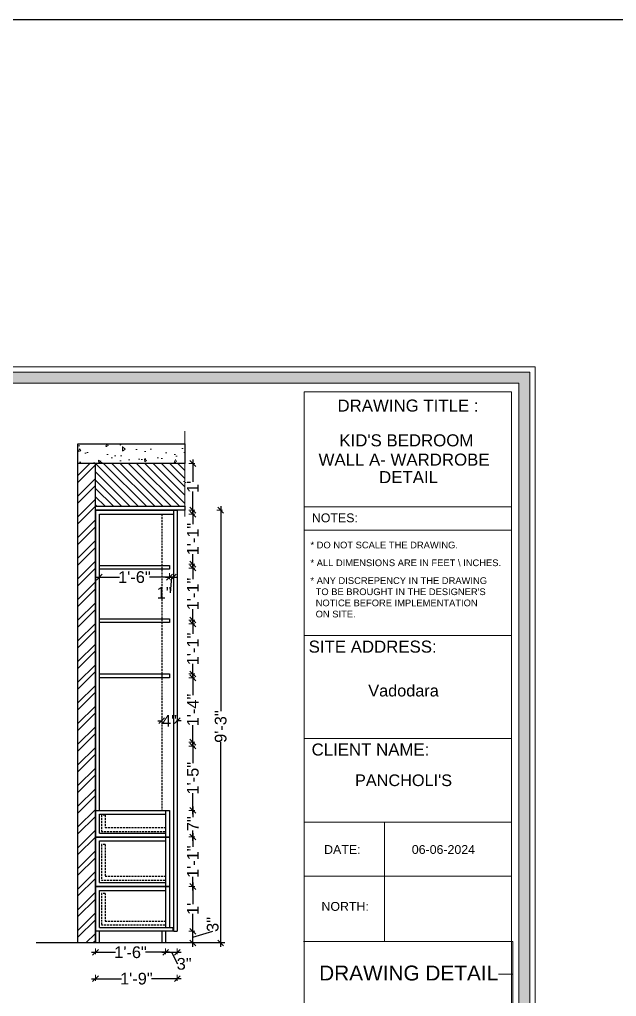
# Model space of a CAD drawing. Header units: millimetres. Extents: x 56222 to 3066687, y -650199 to -121287.
# Drawn here: x 136784.8 to 136937.9, y -182882.6 to -182632 of the extents above; entities that cross this region are included whole.
import ezdxf
from ezdxf.enums import TextEntityAlignment as Align

# ---------------------------------------------------------------- set-up
doc = ezdxf.new("R2010")
doc.units = ezdxf.units.MM
doc.header["$MEASUREMENT"] = 0
doc.header["$PDMODE"] = 35
for name, pattern in [('00-Floor Plan$0$DASHED', [0.75, 0.5, -0.25]), ('DASHED2', [0.375, 0.25, -0.125]), ('DASHEDX2', [1.5, 1, -0.5])]:
    doc.linetypes.add(name, pattern=pattern)
doc.layers.get('Defpoints').update_dxf_attribs({"color": 220})
doc.layers.add('AR HATCH-7', color=7, linetype='Continuous')
for name, color, linetype, lineweight in [('Dimension', 10, 'DASHEDX2', 20), ('FURNITURE', 32, 'Continuous', 9), ('GROUND FLOOR', 7, 'Continuous', 9), ('GROUND FLOOR  ( HATCH )', 251, 'Continuous', 9), ('NAME PLATE', 7, 'Continuous', 25), ('SECTION ( SLAB PLine )', 104, 'Continuous', 30), ('wall', 7, 'Continuous', 30), ('XX~SLAB ( BEAM )~ ( DIM )', 7, 'Continuous', 9)]:
    doc.layers.add(name, color=color, linetype=linetype, lineweight=lineweight)
doc.styles.add('Arial', font='arial.ttf')
doc.dimstyles.new('Archana', dxfattribs={"dimtxt": 3, "dimasz": 1.5, "dimexe": 0.5, "dimexo": 0.5, "dimgap": 0, "dimtad": 0, "dimzin": 0, "dimdsep": 46, "dimlunit": 4, "dimtxsty": 'Arial', "dimblk": 'OBLIQUE', "dimcen": 0, "dimdle": 1, "dimclrd": 1, "dimclre": 1, "dimclrt": 5, "dimadec": 0, "dimazin": 0, "dimtfac": 1, "dimtofl": 0, "dimtmove": 1, "dimatfit": 3, "dimfxl": 1, "dimfxlon": 1, "dimtolj": 1, "dimtzin": 0, "dimlwd": 25, "dimlwe": -1, "dimarcsym": 0})

# ---------------------------------------------------------------- blocks, each defined once
blk = doc.blocks.new('_Oblique')
at = {"layer": 'wall', "color": 0, "lineweight": -2}
blk.add_line((-0.5, -0.5), (0.5, 0.5), dxfattribs=at)
blk = doc.blocks.new('*D732')
at = {"layer": 'Defpoints', "color": 0, "lineweight": 30, "transparency": 16777216}
for p in [(136805.25, -182772.69), (136823.25, -182772.69), (136823.25, -182775.03)]:
    blk.add_point(p, dxfattribs=at)
at = {"layer": 'GROUND FLOOR', "color": 1, "lineweight": 25, "transparency": 16777216}
for p, q in [((136804.25, -182775.03), (136810.41, -182775.03)), ((136824.25, -182775.03), (136818.1, -182775.03))]:
    blk.add_line(p, q, dxfattribs=at)
at = {"layer": 'GROUND FLOOR', "color": 1, "transparency": 16777216}
for p, q in [((136805.25, -182774.03), (136805.25, -182775.53)), ((136823.25, -182774.03), (136823.25, -182775.53))]:
    blk.add_line(p, q, dxfattribs=at)
at = {"layer": 'GROUND FLOOR', "color": 1, "lineweight": 25, "transparency": 16777216, "xscale": 1.5, "yscale": 1.5, "zscale": 1.5, "rotation": 180}
blk.add_blockref('_Oblique', (136805.25, -182775.03), dxfattribs=at)
at = {"layer": 'GROUND FLOOR', "color": 1, "lineweight": 25, "transparency": 16777216, "xscale": 1.5, "yscale": 1.5, "zscale": 1.5}
blk.add_blockref('_Oblique', (136823.25, -182775.03), dxfattribs=at)
at = {"layer": 'GROUND FLOOR', "color": 5, "lineweight": 30, "transparency": 16777216, "insert": (136814.25, -182775.03), "char_height": 3, "attachment_point": 5, "style": 'Arial'}
blk.add_mtext('\\A1;1\'-6"', dxfattribs=at)
blk = doc.blocks.new('*D733')
at = {"layer": 'Defpoints', "color": 0, "lineweight": 30, "transparency": 16777216}
for p in [(136823.25, -182772.69), (136824.25, -182772.69), (136824.25, -182775.03)]:
    blk.add_point(p, dxfattribs=at)
at = {"layer": 'GROUND FLOOR', "color": 1, "lineweight": 25, "transparency": 16777216}
for p, q in [((136822.25, -182775.03), (136825.25, -182775.03)), ((136823.75, -182775.03), (136823.46, -182779.04))]:
    blk.add_line(p, q, dxfattribs=at)
at = {"layer": 'GROUND FLOOR', "color": 1, "transparency": 16777216}
for p, q in [((136823.25, -182774.03), (136823.25, -182775.53)), ((136824.25, -182774.03), (136824.25, -182775.53))]:
    blk.add_line(p, q, dxfattribs=at)
at = {"layer": 'GROUND FLOOR', "color": 1, "lineweight": 25, "transparency": 16777216, "xscale": 1.5, "yscale": 1.5, "zscale": 1.5, "rotation": 180}
blk.add_blockref('_Oblique', (136823.25, -182775.03), dxfattribs=at)
at = {"layer": 'GROUND FLOOR', "color": 1, "lineweight": 25, "transparency": 16777216, "xscale": 1.5, "yscale": 1.5, "zscale": 1.5}
blk.add_blockref('_Oblique', (136824.25, -182775.03), dxfattribs=at)
at = {"layer": 'GROUND FLOOR', "color": 5, "lineweight": 30, "transparency": 16777216, "insert": (136821.88, -182779.04), "char_height": 3, "attachment_point": 5, "style": 'Arial'}
blk.add_mtext('\\A1;1"', dxfattribs=at)
blk = doc.blocks.new('*D734')
at = {"layer": 'Defpoints', "color": 0, "lineweight": 30, "transparency": 16777216}
for p in [(136825.25, -182865.85), (136829.24, -182865.85), (136825.29, -182868.85)]:
    blk.add_point(p, dxfattribs=at)
at = {"layer": 'GROUND FLOOR', "color": 1, "lineweight": 25, "transparency": 16777216}
for p, q in [((136829.24, -182869.85), (136829.24, -182864.85)), ((136829.24, -182867.35), (136834.34, -182865.83))]:
    blk.add_line(p, q, dxfattribs=at)
at = {"layer": 'GROUND FLOOR', "color": 1, "transparency": 16777216}
for p, q in [((136828.24, -182865.85), (136829.74, -182865.85)), ((136828.24, -182868.85), (136829.74, -182868.85))]:
    blk.add_line(p, q, dxfattribs=at)
at = {"layer": 'GROUND FLOOR', "color": 1, "lineweight": 25, "transparency": 16777216, "xscale": 1.5, "yscale": 1.5, "zscale": 1.5}
for p, rotation in [((136829.24, -182865.85), 90), ((136829.24, -182868.85), 270)]:
    blk.add_blockref('_Oblique', p, dxfattribs=dict(at, rotation=rotation))
at = {"layer": 'GROUND FLOOR', "color": 5, "lineweight": 30, "transparency": 16777216, "insert": (136834.34, -182864.1), "char_height": 3, "attachment_point": 5, "rotation": 90, "style": 'Arial'}
blk.add_mtext('\\A1;3"', dxfattribs=at)
blk = doc.blocks.new('*D735')
at = {"layer": 'Defpoints', "color": 0, "lineweight": 30, "transparency": 16777216}
for p in [(136825.25, -182865.85), (136822.25, -182868.85), (136825.25, -182871.24)]:
    blk.add_point(p, dxfattribs=at)
at = {"layer": 'GROUND FLOOR', "color": 1, "transparency": 16777216}
for p, q in [((136822.25, -182870.24), (136822.25, -182871.74)), ((136825.25, -182870.24), (136825.25, -182871.74))]:
    blk.add_line(p, q, dxfattribs=at)
at = {"layer": 'GROUND FLOOR', "color": 1, "lineweight": 25, "transparency": 16777216}
for p, q in [((136821.25, -182871.24), (136826.25, -182871.24)), ((136823.75, -182871.24), (136825.28, -182874.22))]:
    blk.add_line(p, q, dxfattribs=at)
at = {"layer": 'GROUND FLOOR', "color": 1, "lineweight": 25, "transparency": 16777216, "xscale": 1.5, "yscale": 1.5, "zscale": 1.5, "rotation": 180}
blk.add_blockref('_Oblique', (136822.25, -182871.24), dxfattribs=at)
at = {"layer": 'GROUND FLOOR', "color": 1, "lineweight": 25, "transparency": 16777216, "xscale": 1.5, "yscale": 1.5, "zscale": 1.5}
blk.add_blockref('_Oblique', (136825.25, -182871.24), dxfattribs=at)
at = {"layer": 'GROUND FLOOR', "color": 5, "lineweight": 30, "transparency": 16777216, "insert": (136827.01, -182874.22), "char_height": 3, "attachment_point": 5, "style": 'Arial'}
blk.add_mtext('\\A1;3"', dxfattribs=at)
blk = doc.blocks.new('*D727')
at = {"layer": 'Defpoints', "color": 0, "lineweight": 30, "transparency": 16777216}
for p in [(136804.25, -182868.85), (136822.25, -182868.85), (136804.25, -182871.24)]:
    blk.add_point(p, dxfattribs=at)
at = {"layer": 'GROUND FLOOR', "color": 1, "transparency": 16777216}
for p, q in [((136804.25, -182870.24), (136804.25, -182871.74)), ((136822.25, -182870.24), (136822.25, -182871.74))]:
    blk.add_line(p, q, dxfattribs=at)
at = {"layer": 'GROUND FLOOR', "color": 1, "lineweight": 25, "transparency": 16777216}
for p, q in [((136803.25, -182871.24), (136809.41, -182871.24)), ((136823.25, -182871.24), (136817.1, -182871.24))]:
    blk.add_line(p, q, dxfattribs=at)
at = {"layer": 'GROUND FLOOR', "color": 1, "lineweight": 25, "transparency": 16777216, "xscale": 1.5, "yscale": 1.5, "zscale": 1.5, "rotation": 180}
blk.add_blockref('_Oblique', (136804.25, -182871.24), dxfattribs=at)
at = {"layer": 'GROUND FLOOR', "color": 1, "lineweight": 25, "transparency": 16777216, "xscale": 1.5, "yscale": 1.5, "zscale": 1.5}
blk.add_blockref('_Oblique', (136822.25, -182871.24), dxfattribs=at)
at = {"layer": 'GROUND FLOOR', "color": 5, "lineweight": 30, "transparency": 16777216, "insert": (136813.25, -182871.24), "char_height": 3, "attachment_point": 5, "style": 'Arial'}
blk.add_mtext('\\A1;1\'-6"', dxfattribs=at)
blk = doc.blocks.new('*D728')
at = {"layer": 'Defpoints', "color": 0, "lineweight": 30, "transparency": 16777216}
for p in [(136823.25, -182854.35), (136829.24, -182854.35), (136825.25, -182865.85)]:
    blk.add_point(p, dxfattribs=at)
at = {"layer": 'GROUND FLOOR', "color": 1, "transparency": 16777216}
for p, q in [((136828.24, -182854.35), (136829.74, -182854.35)), ((136828.24, -182865.85), (136829.74, -182865.85))]:
    blk.add_line(p, q, dxfattribs=at)
at = {"layer": 'GROUND FLOOR', "color": 1, "lineweight": 25, "transparency": 16777216}
for p, q in [((136829.24, -182853.35), (136829.24, -182858.87)), ((136829.24, -182866.85), (136829.24, -182861.34))]:
    blk.add_line(p, q, dxfattribs=at)
at = {"layer": 'GROUND FLOOR', "color": 1, "lineweight": 25, "transparency": 16777216, "xscale": 1.5, "yscale": 1.5, "zscale": 1.5}
for p, rotation in [((136829.24, -182854.35), 90), ((136829.24, -182865.85), 270)]:
    blk.add_blockref('_Oblique', p, dxfattribs=dict(at, rotation=rotation))
at = {"layer": 'GROUND FLOOR', "color": 5, "lineweight": 30, "transparency": 16777216, "insert": (136829.24, -182860.1), "char_height": 3, "attachment_point": 5, "rotation": 90, "style": 'Arial'}
blk.add_mtext("\\A1;1'", dxfattribs=at)
blk = doc.blocks.new('*D729')
at = {"layer": 'Defpoints', "color": 0, "lineweight": 30, "transparency": 16777216}
for p in [(136823.25, -182841.67), (136829.24, -182841.67), (136823.25, -182854.35)]:
    blk.add_point(p, dxfattribs=at)
at = {"layer": 'GROUND FLOOR', "color": 1, "transparency": 16777216}
for p, q in [((136828.24, -182841.67), (136829.74, -182841.67)), ((136828.24, -182854.35), (136829.74, -182854.35))]:
    blk.add_line(p, q, dxfattribs=at)
at = {"layer": 'GROUND FLOOR', "color": 1, "lineweight": 25, "transparency": 16777216}
for p, q in [((136829.24, -182840.67), (136829.24, -182844.17)), ((136829.24, -182855.35), (136829.24, -182851.86))]:
    blk.add_line(p, q, dxfattribs=at)
at = {"layer": 'GROUND FLOOR', "color": 1, "lineweight": 25, "transparency": 16777216, "xscale": 1.5, "yscale": 1.5, "zscale": 1.5}
for p, rotation in [((136829.24, -182841.67), 90), ((136829.24, -182854.35), 270)]:
    blk.add_blockref('_Oblique', p, dxfattribs=dict(at, rotation=rotation))
at = {"layer": 'GROUND FLOOR', "color": 5, "lineweight": 30, "transparency": 16777216, "insert": (136829.24, -182848.01), "char_height": 3, "attachment_point": 5, "rotation": 90, "style": 'Arial'}
blk.add_mtext('\\A1;1\'-1"', dxfattribs=at)
blk = doc.blocks.new('*D730')
at = {"layer": 'Defpoints', "color": 0, "lineweight": 30, "transparency": 16777216}
for p in [(136823.25, -182834.85), (136829.24, -182834.85), (136823.25, -182841.67)]:
    blk.add_point(p, dxfattribs=at)
at = {"layer": 'GROUND FLOOR', "color": 1, "transparency": 16777216}
for p, q in [((136828.24, -182834.85), (136829.74, -182834.85)), ((136828.24, -182841.67), (136829.74, -182841.67))]:
    blk.add_line(p, q, dxfattribs=at)
at = {"layer": 'GROUND FLOOR', "color": 1, "lineweight": 25, "transparency": 16777216}
for p, q in [((136829.24, -182833.85), (136829.24, -182836.55)), ((136829.24, -182842.67), (136829.24, -182839.98))]:
    blk.add_line(p, q, dxfattribs=at)
at = {"layer": 'GROUND FLOOR', "color": 1, "lineweight": 25, "transparency": 16777216, "xscale": 1.5, "yscale": 1.5, "zscale": 1.5}
for p, rotation in [((136829.24, -182834.85), 90), ((136829.24, -182841.67), 270)]:
    blk.add_blockref('_Oblique', p, dxfattribs=dict(at, rotation=rotation))
at = {"layer": 'GROUND FLOOR', "color": 5, "lineweight": 30, "transparency": 16777216, "insert": (136829.24, -182838.26), "char_height": 3, "attachment_point": 5, "rotation": 90, "style": 'Arial'}
blk.add_mtext('\\A1;7"', dxfattribs=at)
blk = doc.blocks.new('*D731')
at = {"layer": 'Defpoints', "color": 0, "lineweight": 30, "transparency": 16777216}
for p in [(136823.25, -182818.35), (136829.24, -182818.35), (136823.25, -182834.85)]:
    blk.add_point(p, dxfattribs=at)
at = {"layer": 'GROUND FLOOR', "color": 1, "lineweight": 25, "transparency": 16777216}
for p, q in [((136829.24, -182817.35), (136829.24, -182822.76)), ((136829.24, -182835.85), (136829.24, -182830.45))]:
    blk.add_line(p, q, dxfattribs=at)
at = {"layer": 'GROUND FLOOR', "color": 1, "transparency": 16777216}
for p, q in [((136828.24, -182818.35), (136829.74, -182818.35)), ((136828.24, -182834.85), (136829.74, -182834.85))]:
    blk.add_line(p, q, dxfattribs=at)
at = {"layer": 'GROUND FLOOR', "color": 1, "lineweight": 25, "transparency": 16777216, "xscale": 1.5, "yscale": 1.5, "zscale": 1.5}
for p, rotation in [((136829.24, -182818.35), 90), ((136829.24, -182834.85), 270)]:
    blk.add_blockref('_Oblique', p, dxfattribs=dict(at, rotation=rotation))
at = {"layer": 'GROUND FLOOR', "color": 5, "lineweight": 30, "transparency": 16777216, "insert": (136829.24, -182826.6), "char_height": 3, "attachment_point": 5, "rotation": 90, "style": 'Arial'}
blk.add_mtext('\\A1;1\'-5"', dxfattribs=at)
blk = doc.blocks.new('*D722')
at = {"layer": 'Defpoints', "color": 0, "lineweight": 30, "transparency": 16777216}
for p in [(136823.25, -182800.85), (136829.24, -182800.85), (136823.25, -182817.35)]:
    blk.add_point(p, dxfattribs=at)
at = {"layer": 'GROUND FLOOR', "color": 1, "lineweight": 25, "transparency": 16777216}
for p, q in [((136829.24, -182799.85), (136829.24, -182805.26)), ((136829.24, -182818.35), (136829.24, -182812.95))]:
    blk.add_line(p, q, dxfattribs=at)
at = {"layer": 'GROUND FLOOR', "color": 1, "transparency": 16777216}
for p, q in [((136828.24, -182800.85), (136829.74, -182800.85)), ((136828.24, -182817.35), (136829.74, -182817.35))]:
    blk.add_line(p, q, dxfattribs=at)
at = {"layer": 'GROUND FLOOR', "color": 1, "lineweight": 25, "transparency": 16777216, "xscale": 1.5, "yscale": 1.5, "zscale": 1.5}
for p, rotation in [((136829.24, -182800.85), 90), ((136829.24, -182817.35), 270)]:
    blk.add_blockref('_Oblique', p, dxfattribs=dict(at, rotation=rotation))
at = {"layer": 'GROUND FLOOR', "color": 5, "lineweight": 30, "transparency": 16777216, "insert": (136829.24, -182809.1), "char_height": 3, "attachment_point": 5, "rotation": 90, "style": 'Arial'}
blk.add_mtext('\\A1;1\'-4"', dxfattribs=at)
blk = doc.blocks.new('*D723')
at = {"layer": 'Defpoints', "color": 0, "lineweight": 30, "transparency": 16777216}
for p in [(136823.25, -182787.02), (136829.24, -182787.02), (136823.25, -182799.85)]:
    blk.add_point(p, dxfattribs=at)
at = {"layer": 'GROUND FLOOR', "color": 1, "transparency": 16777216}
for p, q in [((136828.24, -182787.02), (136829.74, -182787.02)), ((136828.24, -182799.85), (136829.74, -182799.85))]:
    blk.add_line(p, q, dxfattribs=at)
at = {"layer": 'GROUND FLOOR', "color": 1, "lineweight": 25, "transparency": 16777216}
for p, q in [((136829.24, -182786.02), (136829.24, -182789.59)), ((136829.24, -182800.85), (136829.24, -182797.28))]:
    blk.add_line(p, q, dxfattribs=at)
at = {"layer": 'GROUND FLOOR', "color": 1, "lineweight": 25, "transparency": 16777216, "xscale": 1.5, "yscale": 1.5, "zscale": 1.5}
for p, rotation in [((136829.24, -182787.02), 90), ((136829.24, -182799.85), 270)]:
    blk.add_blockref('_Oblique', p, dxfattribs=dict(at, rotation=rotation))
at = {"layer": 'GROUND FLOOR', "color": 5, "lineweight": 30, "transparency": 16777216, "insert": (136829.24, -182793.44), "char_height": 3, "attachment_point": 5, "rotation": 90, "style": 'Arial'}
blk.add_mtext('\\A1;1\'-1"', dxfattribs=at)
blk = doc.blocks.new('*D724')
at = {"layer": 'Defpoints', "color": 0, "lineweight": 30, "transparency": 16777216}
for p in [(136823.25, -182772.69), (136829.24, -182772.69), (136823.25, -182786.02)]:
    blk.add_point(p, dxfattribs=at)
at = {"layer": 'GROUND FLOOR', "color": 1, "transparency": 16777216}
for p, q in [((136828.24, -182772.69), (136829.74, -182772.69)), ((136828.24, -182786.02), (136829.74, -182786.02))]:
    blk.add_line(p, q, dxfattribs=at)
at = {"layer": 'GROUND FLOOR', "color": 1, "lineweight": 25, "transparency": 16777216}
for p, q in [((136829.24, -182771.69), (136829.24, -182775.51)), ((136829.24, -182787.02), (136829.24, -182783.2))]:
    blk.add_line(p, q, dxfattribs=at)
at = {"layer": 'GROUND FLOOR', "color": 1, "lineweight": 25, "transparency": 16777216, "xscale": 1.5, "yscale": 1.5, "zscale": 1.5}
for p, rotation in [((136829.24, -182772.69), 90), ((136829.24, -182786.02), 270)]:
    blk.add_blockref('_Oblique', p, dxfattribs=dict(at, rotation=rotation))
at = {"layer": 'GROUND FLOOR', "color": 5, "lineweight": 30, "transparency": 16777216, "insert": (136829.24, -182779.35), "char_height": 3, "attachment_point": 5, "rotation": 90, "style": 'Arial'}
blk.add_mtext('\\A1;1\'-1"', dxfattribs=at)
blk = doc.blocks.new('*D725')
at = {"layer": 'Defpoints', "color": 0, "lineweight": 30, "transparency": 16777216}
for p in [(136823.25, -182758.86), (136829.24, -182758.86), (136823.25, -182771.69)]:
    blk.add_point(p, dxfattribs=at)
at = {"layer": 'GROUND FLOOR', "color": 1, "transparency": 16777216}
for p, q in [((136828.24, -182758.86), (136829.74, -182758.86)), ((136828.24, -182771.69), (136829.74, -182771.69))]:
    blk.add_line(p, q, dxfattribs=at)
at = {"layer": 'GROUND FLOOR', "color": 1, "lineweight": 25, "transparency": 16777216}
for p, q in [((136829.24, -182757.86), (136829.24, -182761.43)), ((136829.24, -182772.69), (136829.24, -182769.12))]:
    blk.add_line(p, q, dxfattribs=at)
at = {"layer": 'GROUND FLOOR', "color": 1, "lineweight": 25, "transparency": 16777216, "xscale": 1.5, "yscale": 1.5, "zscale": 1.5}
for p, rotation in [((136829.24, -182758.86), 90), ((136829.24, -182771.69), 270)]:
    blk.add_blockref('_Oblique', p, dxfattribs=dict(at, rotation=rotation))
at = {"layer": 'GROUND FLOOR', "color": 5, "lineweight": 30, "transparency": 16777216, "insert": (136829.24, -182765.27), "char_height": 3, "attachment_point": 5, "rotation": 90, "style": 'Arial'}
blk.add_mtext('\\A1;1\'-1"', dxfattribs=at)
blk = doc.blocks.new('*D726')
at = {"layer": 'Defpoints', "color": 0, "lineweight": 30, "transparency": 16777216}
for p in [(136825.25, -182745.86), (136829.24, -182745.86), (136825.25, -182757.86)]:
    blk.add_point(p, dxfattribs=at)
at = {"layer": 'GROUND FLOOR', "color": 1, "lineweight": 25, "transparency": 16777216}
for p, q in [((136829.24, -182744.86), (136829.24, -182750.62)), ((136829.24, -182758.86), (136829.24, -182753.09))]:
    blk.add_line(p, q, dxfattribs=at)
at = {"layer": 'GROUND FLOOR', "color": 1, "transparency": 16777216}
for p, q in [((136828.24, -182745.86), (136829.74, -182745.86)), ((136828.24, -182757.86), (136829.74, -182757.86))]:
    blk.add_line(p, q, dxfattribs=at)
at = {"layer": 'GROUND FLOOR', "color": 1, "lineweight": 25, "transparency": 16777216, "xscale": 1.5, "yscale": 1.5, "zscale": 1.5}
for p, rotation in [((136829.24, -182745.86), 90), ((136829.24, -182757.86), 270)]:
    blk.add_blockref('_Oblique', p, dxfattribs=dict(at, rotation=rotation))
at = {"layer": 'GROUND FLOOR', "color": 5, "lineweight": 30, "transparency": 16777216, "insert": (136829.24, -182751.86), "char_height": 3, "attachment_point": 5, "rotation": 90, "style": 'Arial'}
blk.add_mtext("\\A1;1'", dxfattribs=at)
blk = doc.blocks.new('*D720')
at = {"layer": 'Defpoints', "color": 0, "lineweight": 30, "transparency": 16777216}
for p in [(136825.25, -182757.86), (136825.25, -182868.85), (136836.39, -182868.85)]:
    blk.add_point(p, dxfattribs=at)
at = {"layer": 'GROUND FLOOR', "color": 1, "lineweight": 25, "transparency": 16777216}
for p, q in [((136836.39, -182756.86), (136836.39, -182809.37)), ((136836.39, -182869.85), (136836.39, -182817.34))]:
    blk.add_line(p, q, dxfattribs=at)
at = {"layer": 'GROUND FLOOR', "color": 1, "transparency": 16777216}
for p, q in [((136835.39, -182757.86), (136836.89, -182757.86)), ((136835.39, -182868.85), (136836.89, -182868.85))]:
    blk.add_line(p, q, dxfattribs=at)
at = {"layer": 'GROUND FLOOR', "color": 1, "lineweight": 25, "transparency": 16777216, "xscale": 1.5, "yscale": 1.5, "zscale": 1.5}
for p, rotation in [((136836.39, -182757.86), 90), ((136836.39, -182868.85), 270)]:
    blk.add_blockref('_Oblique', p, dxfattribs=dict(at, rotation=rotation))
at = {"layer": 'GROUND FLOOR', "color": 5, "lineweight": 30, "transparency": 16777216, "insert": (136836.39, -182813.35), "char_height": 3, "attachment_point": 5, "rotation": 90, "style": 'Arial'}
blk.add_mtext('\\A1;9\'-3"', dxfattribs=at)
blk = doc.blocks.new('*D721')
at = {"layer": 'Defpoints', "color": 0, "lineweight": 30, "transparency": 16777216}
for p in [(136825.25, -182865.85), (136804.25, -182868.85), (136825.25, -182878.02)]:
    blk.add_point(p, dxfattribs=at)
at = {"layer": 'GROUND FLOOR', "color": 1, "lineweight": 25, "transparency": 16777216}
for p, q in [((136803.25, -182878.02), (136810.91, -182878.02)), ((136826.25, -182878.02), (136818.6, -182878.02))]:
    blk.add_line(p, q, dxfattribs=at)
at = {"layer": 'GROUND FLOOR', "color": 1, "transparency": 16777216}
for p, q in [((136804.25, -182877.02), (136804.25, -182878.52)), ((136825.25, -182877.02), (136825.25, -182878.52))]:
    blk.add_line(p, q, dxfattribs=at)
at = {"layer": 'GROUND FLOOR', "color": 1, "lineweight": 25, "transparency": 16777216, "xscale": 1.5, "yscale": 1.5, "zscale": 1.5, "rotation": 180}
blk.add_blockref('_Oblique', (136804.25, -182878.02), dxfattribs=at)
at = {"layer": 'GROUND FLOOR', "color": 1, "lineweight": 25, "transparency": 16777216, "xscale": 1.5, "yscale": 1.5, "zscale": 1.5}
blk.add_blockref('_Oblique', (136825.25, -182878.02), dxfattribs=at)
at = {"layer": 'GROUND FLOOR', "color": 5, "lineweight": 30, "transparency": 16777216, "insert": (136814.75, -182878.02), "char_height": 3, "attachment_point": 5, "style": 'Arial'}
blk.add_mtext('\\A1;1\'-9"', dxfattribs=at)
blk = doc.blocks.new('*D881')
at = {"layer": 'Defpoints', "color": 0, "lineweight": 30, "transparency": 16777216}
for p in [(136821.25, -182808.53), (136825.25, -182808.53), (136825.25, -182811.85)]:
    blk.add_point(p, dxfattribs=at)
at = {"layer": 'FURNITURE', "color": 1, "lineweight": 25, "transparency": 16777216}
for p, q in [((136820.25, -182811.85), (136821.47, -182811.85)), ((136826.25, -182811.85), (136825.04, -182811.85))]:
    blk.add_line(p, q, dxfattribs=at)
at = {"layer": 'FURNITURE', "color": 1, "transparency": 16777216}
for p, q in [((136821.25, -182810.85), (136821.25, -182812.35)), ((136825.25, -182810.85), (136825.25, -182812.35))]:
    blk.add_line(p, q, dxfattribs=at)
at = {"layer": 'FURNITURE', "color": 1, "lineweight": 25, "transparency": 16777216, "xscale": 1.5, "yscale": 1.5, "zscale": 1.5, "rotation": 180}
blk.add_blockref('_Oblique', (136821.25, -182811.85), dxfattribs=at)
at = {"layer": 'FURNITURE', "color": 1, "lineweight": 25, "transparency": 16777216, "xscale": 1.5, "yscale": 1.5, "zscale": 1.5}
blk.add_blockref('_Oblique', (136825.25, -182811.85), dxfattribs=at)
at = {"layer": 'FURNITURE', "color": 5, "lineweight": 30, "transparency": 16777216, "insert": (136823.25, -182811.85), "char_height": 3, "attachment_point": 5, "style": 'Arial'}
blk.add_mtext('\\A1;4"', dxfattribs=at)

msp = doc.modelspace()

# ---------------------------------------------------------------- hatches: boundary and pattern name
at = {"layer": 'AR HATCH-7', "lineweight": 15, "true_color": 0x939598}
h = msp.add_hatch(dxfattribs=at)
h.set_pattern_fill('AR-CONC', color=252, angle=45)
h.set_pattern_definition([(95, (-105.8617, 993.614), (5.51551999, 4.62807079), [0.75, -8.25]), (40, (-105.862, 993.614), (-6.29992167, 4.3376815), [0.6, -6.6]), (145.4514445, (-105.402, 993.9994), (-0.78440164, 8.96575221), [0.63740192, -7.01142112]), (91.1842, (-107.276, 995.028), (8.71693388, 6.37613776), [1.125, -12.375]), (141.6356355, (-106.549, 995.559), (-0.2790007, 13.4971167), [0.9561034, -10.5171376]), (36.184164, (-107.276, 995.028), (-0.2790007, 13.4971167), [0.9, -9.9]), (66, (-106.215, 995.3815), (7.06771572, 1.37382476), [0.75, -8.25]), (11, (-106.215, 995.3815), (-3.40708593, 6.84808435), [0.6, -6.6]), (116.4514447, (-105.626, 995.496), (3.66062975, 8.22190906), [0.6374019, -7.01142112]), (82.5, (-105.8617, 993.6137), (-2.267931853, 2.439898176), [0, -6.52, 0, -6.7, 0, -6.625]), (52.5, (-105.8617, 993.6137), (-0.92872942, 4.6490945), [0, -3.82, 0, -6.37, 0, -2.525]), (12.5, (-107.4385, 992.037), (3.934181673, 3.615207618), [0, -2.5, 0, -7.8, 0, -10.35]), (2.5, (-108.1456, 991.33), (3.41589983, 4.83159807), [0, -3.25, 0, -5.18, 0, -7.35])])
h.paths.add_polyline_path([(136827.21, -182740.855), (136799.753, -182740.855), (136799.753, -182745.855), (136827.21, -182745.855)])
h = msp.add_hatch(dxfattribs=at)
h.set_pattern_fill('ANSI32', color=252, scale=10)
h.set_pattern_definition([(45, (-105.8617, 993.6137), (-2.65165043, 2.65165043), []), (45, (-104.094, 993.6137), (-2.65165043, 2.65165043), [])])
h.paths.add_polyline_path([(136804.253, -182757.855), (136804.253, -182756.855), (136804.253, -182745.855), (136799.753, -182745.855), (136799.753, -182868.855), (136804.253, -182868.855)])
at = {"layer": 'Dimension', "linetype": 'Continuous', "true_color": 0xd39e00}
h = msp.add_hatch(color=42, dxfattribs=at)
h.paths.add_polyline_path([(136519.487, -182722.471), (136519.487, -183001.349), (136915.69, -183001.349), (136915.69, -182722.471)])
h.paths.add_polyline_path([(136522.268, -182725.252), (136912.91, -182725.252), (136912.91, -182998.568), (136522.268, -182998.568)], flags=16)
at = {"layer": 'GROUND FLOOR  ( HATCH )', "lineweight": 15}
h = msp.add_hatch(dxfattribs=at)
h.set_pattern_fill('ANSI31', color=6, scale=12, angle=90, style=0)
h.set_pattern_definition([(135, (-536.6095, -6.6633), (-1.060660172, -1.060660172), [])])
h.paths.add_polyline_path([(136826.866, -182750.499), (136827.21, -182750.374), (136827.21, -182745.856), (136804.253, -182745.856), (136804.253, -182756.856), (136827.21, -182756.856), (136827.21, -182750.874), (136827.553, -182750.749)])

# ---------------------------------------------------------------- linework, layer by layer
at = {"layer": 'Dimension', "color": 42, "linetype": 'Continuous', "true_color": 0xd39e00}
for p, q in [((136911.027, -182756.958), (136857.789, -182756.958)), ((136911.027, -182762.955), (136857.789, -182762.955)), ((136911.027, -182790.013), (136857.789, -182790.013)), ((136911.027, -182816.401), (136857.789, -182816.401)), ((136911.027, -182837.903), (136857.789, -182837.903)), ((136878.387, -182837.903), (136878.387, -182868.467)), ((136911.027, -182851.738), (136857.789, -182851.738)), ((136911.35, -182868.467), (136857.625, -182868.467)), ((136911.35, -182868.467), (136911.35, -182917.128)), ((136907.644, -182876.809), (136911.35, -182876.809))]:
    msp.add_line(p, q, dxfattribs=at)
for points in [[(136518.097, -182721.081), (136917.081, -182721.081), (136917.081, -183002.739), (136518.097, -183002.739)], [(136519.487, -182722.471), (136915.69, -182722.471), (136915.69, -183001.349), (136519.487, -183001.349)], [(136522.268, -182725.252), (136912.91, -182725.252), (136912.91, -182998.568), (136522.268, -182998.568)]]:
    msp.add_lwpolyline(points, close=True, dxfattribs=at)
at = {"layer": 'Dimension', "color": 42, "linetype": 'ByBlock', "true_color": 0xd39e00}
msp.add_lwpolyline([(136857.789, -182996.28), (136857.789, -182727.541), (136911.027, -182727.541), (136911.027, -182996.28)], close=True, dxfattribs=at)
at = {"layer": 'FURNITURE', "lineweight": 30}
for p, q in [((136804.253, -182757.855), (136825.253, -182757.855)), ((136804.253, -182757.855), (136804.253, -182868.855)), ((136805.253, -182834.855), (136805.253, -182758.855)), ((136805.253, -182758.855), (136824.253, -182758.855)), ((136824.253, -182757.855), (136824.253, -182865.855)), ((136825.253, -182757.855), (136825.253, -182865.855)), ((136804.253, -182834.855), (136823.253, -182834.855)), ((136822.253, -182834.855), (136822.253, -182841.673)), ((136823.253, -182834.855), (136823.253, -182840.673)), ((136805.253, -182840.673), (136805.253, -182835.855)), ((136805.253, -182835.855), (136822.253, -182835.855)), ((136804.253, -182841.673), (136823.253, -182841.673)), ((136805.253, -182853.355), (136805.253, -182842.673)), ((136805.253, -182853.355), (136805.253, -182842.673)), ((136805.253, -182842.673), (136822.253, -182842.673)), ((136822.253, -182841.673), (136822.253, -182854.355)), ((136823.253, -182841.673), (136823.253, -182853.355)), ((136804.253, -182854.355), (136823.253, -182854.355)), ((136805.253, -182864.855), (136805.253, -182855.355)), ((136805.253, -182864.855), (136805.253, -182855.355)), ((136805.253, -182864.855), (136805.253, -182855.355)), ((136805.253, -182855.355), (136822.253, -182855.355)), ((136822.253, -182854.355), (136822.253, -182864.855)), ((136823.253, -182854.355), (136823.253, -182864.855)), ((136805.253, -182868.855), (136805.253, -182865.855)), ((136821.253, -182865.855), (136821.253, -182868.855)), ((136822.253, -182865.855), (136822.253, -182868.855)), ((136824.253, -182865.855), (136825.253, -182865.855))]:
    msp.add_line(p, q, dxfattribs=at)
at = {"layer": 'FURNITURE', "linetype": 'DASHED2', "lineweight": 25, "ltscale": 2}
for p, q in [((136805.771, -182836.069), (136805.771, -182840.23)), ((136806.771, -182836.069), (136805.771, -182836.069)), ((136806.771, -182836.069), (136806.771, -182839.23)), ((136805.771, -182840.23), (136822.253, -182840.23)), ((136806.771, -182839.23), (136822.253, -182839.23)), ((136805.771, -182843.625), (136805.771, -182852.73)), ((136806.771, -182843.625), (136805.771, -182843.625)), ((136806.771, -182843.625), (136806.771, -182851.73)), ((136805.771, -182852.73), (136822.253, -182852.73)), ((136806.771, -182851.73), (136822.253, -182851.73)), ((136805.771, -182856.125), (136805.771, -182864.23)), ((136806.771, -182856.125), (136805.771, -182856.125)), ((136806.771, -182856.125), (136806.771, -182863.23)), ((136805.771, -182864.23), (136822.253, -182864.23)), ((136806.771, -182863.23), (136822.253, -182863.23))]:
    msp.add_line(p, q, dxfattribs=at)
at = {"layer": 'FURNITURE', "lineweight": 30}
for points in [[(136805.253, -182772.022), (136823.253, -182772.022), (136823.253, -182773.022), (136805.253, -182773.022)], [(136805.253, -182785.688), (136823.253, -182785.688), (136823.253, -182786.688), (136805.253, -182786.688)], [(136805.253, -182799.855), (136823.253, -182799.855), (136823.253, -182800.855), (136805.253, -182800.855)], [(136823.253, -182840.673), (136823.253, -182840.673), (136823.253, -182841.673), (136804.253, -182841.673)], [(136805.253, -182840.673), (136822.253, -182840.673)], [(136823.253, -182853.355), (136823.253, -182853.355), (136823.253, -182854.355), (136804.253, -182854.355)], [(136805.253, -182853.355), (136822.253, -182853.355)], [(136823.253, -182864.855), (136824.121, -182864.855), (136824.121, -182865.855), (136804.253, -182865.855)], [(136805.253, -182864.855), (136824.05, -182864.855)]]:
    msp.add_lwpolyline(points, dxfattribs=at)
at = {"layer": 'GROUND FLOOR', "lineweight": 30}
for p, q in [((136799.753, -182868.855), (136799.753, -182745.855)), ((136804.253, -182868.855), (136804.253, -182745.855)), ((136837.453, -182868.855), (136789.037, -182868.855))]:
    msp.add_line(p, q, dxfattribs=at)
at = {"layer": 'GROUND FLOOR', "color": 3, "linetype": '00-Floor Plan$0$DASHED', "lineweight": 30}
msp.add_line((136821.253, -182758.855), (136821.253, -182834.855), dxfattribs=at)
at = {"layer": 'GROUND FLOOR', "linetype": 'Continuous', "lineweight": 15}
msp.add_lwpolyline([(136827.21, -182737.58), (136827.21, -182750.374), (136826.866, -182750.499), (136827.553, -182750.749), (136827.21, -182750.874), (136827.21, -182759.464)], dxfattribs=at)
at = {"layer": 'SECTION ( SLAB PLine )', "color": 1}
msp.add_lwpolyline([(136799.753, -182740.855), (136827.21, -182740.855), (136827.21, -182745.855), (136799.753, -182745.855)], close=True, dxfattribs=at)
at = {"layer": 'SECTION ( SLAB PLine )', "color": 6}
msp.add_lwpolyline([(136804.253, -182756.855), (136827.21, -182756.855), (136827.21, -182757.855), (136804.253, -182757.855)], close=True, dxfattribs=at)
at = {"layer": 'XX~SLAB ( BEAM )~ ( DIM )', "color": 3, "lineweight": 30}
msp.add_lwpolyline([(134344.713, -182632.016), (137936.581, -182632.016), (137936.581, -183605.178), (134344.713, -183605.178)], close=True, dxfattribs=at)

# ---------------------------------------------------------------- texts
at = {"layer": 'NAME PLATE', "style": 'Arial'}
for s, height, p in [('DRAWING TITLE : ', 3.08856, (136885.039, -182732.57)), ("KID'S BEDROOM", 3.08856, (136884.012, -182741.483)), ('WALL A- WARDROBE ', 3.08856, (136884.026, -182746.432)), ('DETAIL', 3.0886, (136884.574, -182750.919)), ('NOTES:', 2.2693, (136865.686, -182760.958)), ('SITE ADDRESS:', 3.08856, (136875.371, -182794.389)), ('Vadodara', 2.9857, (136883.291, -182805.628)), ('CLIENT NAME:', 3.08856, (136874.808, -182820.777)), ("PANCHOLI'S", 2.9857, (136883.291, -182828.618)), ('DATE:', 2.2693, (136867.59, -182846.017)), ('06-06-2024', 2.2693, (136893.524, -182846.017)), ('NORTH:', 2.2693, (136868.314, -182860.606)), ('DRAWING DETAIL', 3.81847, (136884.613, -182878.465))]:
    msp.add_text(s, height=height, dxfattribs=at).set_placement(p, align=Align.CENTER)
at = {"layer": 'NAME PLATE', "char_height": 1.71637, "width": 66.31221, "attachment_point": 1, "style": 'Arial'}
for s, insert in [('* DO NOT SCALE THE DRAWING.', (136859.415, -182765.925)), ('* ALL DIMENSIONS ARE IN FEET \\\\ INCHES.', (136859.415, -182770.489)), ("* ANY DISCREPENCY IN THE DRAWING \\P  TO BE BROUGHT IN THE DESIGNER'S\\P  NOTICE BEFORE IMPLEMENTATION \\P  ON SITE.", (136859.415, -182775.054))]:
    msp.add_mtext(s, dxfattribs=dict(at, insert=insert))

# ---------------------------------------------------------------- dimensions: what is measured, and where the dimension line sits
at = {"layer": 'FURNITURE', "lineweight": 30}
dim = msp.add_linear_dim(base=(136825.253, -182811.855), p1=(136821.253, -182808.526), p2=(136825.253, -182808.526), dimstyle='Archana', dxfattribs=at)
dim.commit()
dim.dimension.update_dxf_attribs({"geometry": '*D881', "text_midpoint": (136823.253, -182811.855)})
at = {"layer": 'GROUND FLOOR', "lineweight": 30}
for base, p1, p2, picture, middle in [((136829.24, -182745.855), (136825.253, -182757.855), (136825.253, -182745.855), '*D726', (136829.24, -182751.855)), ((136836.386, -182868.855), (136825.253, -182757.855), (136825.253, -182868.855), '*D720', (136836.386, -182813.355)), ((136829.24, -182758.855), (136823.253, -182771.688), (136823.253, -182758.855), '*D725', (136829.24, -182765.272)), ((136829.24, -182772.688), (136823.253, -182786.022), (136823.253, -182772.688), '*D724', (136829.24, -182779.355)), ((136829.24, -182787.022), (136823.253, -182799.855), (136823.253, -182787.022), '*D723', (136829.24, -182793.438)), ((136829.24, -182800.855), (136823.253, -182817.349), (136823.253, -182800.855), '*D722', (136829.24, -182809.102)), ((136829.24, -182818.349), (136823.253, -182834.855), (136823.253, -182818.349), '*D731', (136829.24, -182826.602)), ((136829.24, -182834.855), (136823.253, -182841.673), (136823.253, -182834.855), '*D730', (136829.24, -182838.264)), ((136829.24, -182841.673), (136823.253, -182854.355), (136823.253, -182841.673), '*D729', (136829.24, -182848.014)), ((136829.240187946, -182854.354720041), (136825.253275188, -182865.854720041), (136823.253275188, -182854.35472004), '*D728', (136829.240187946, -182860.104720041))]:
    dim = msp.add_linear_dim(base=base, p1=p1, p2=p2, angle=90, dimstyle='Archana', override={"dimdec": 0}, dxfattribs=at)
    dim.commit()
    dim.dimension.update_dxf_attribs({"geometry": picture, "text_midpoint": middle})
for base, p1, p2, picture, middle in [((136823.253, -182775.031), (136805.253, -182772.688), (136823.253, -182772.688), '*D732', (136814.253, -182775.031)), ((136825.253, -182878.017), (136804.253, -182868.855), (136825.253, -182865.855), '*D721', (136814.753, -182878.017)), ((136804.253, -182871.236), (136822.253, -182868.855), (136804.253, -182868.855), '*D727', (136813.253, -182871.236))]:
    dim = msp.add_linear_dim(base=base, p1=p1, p2=p2, dimstyle='Archana', dxfattribs=at)
    dim.commit()
    dim.dimension.update_dxf_attribs({"geometry": picture, "text_midpoint": middle})
for base, p1, p2, picture, middle in [((136824.253, -182775.031), (136823.253, -182772.688), (136824.253, -182772.688), '*D733', (136823.462, -182779.041)), ((136825.253, -182871.236), (136822.253, -182868.855), (136825.253, -182865.855), '*D735', (136825.283, -182874.225))]:
    dim = msp.add_linear_dim(base=base, p1=p1, p2=p2, dimstyle='Archana', dxfattribs=at)
    dim.commit()
    dim.dimension.update_dxf_attribs({"geometry": picture, "text_midpoint": middle, "dimtype": 160})
dim = msp.add_linear_dim(base=(136829.24, -182865.855), p1=(136825.289, -182868.855), p2=(136825.253, -182865.855), angle=90, dimstyle='Archana', dxfattribs=at)
dim.commit()
dim.dimension.update_dxf_attribs({"geometry": '*D734', "text_midpoint": (136834.338, -182865.825)})

doc.saveas('drawing.dxf')
